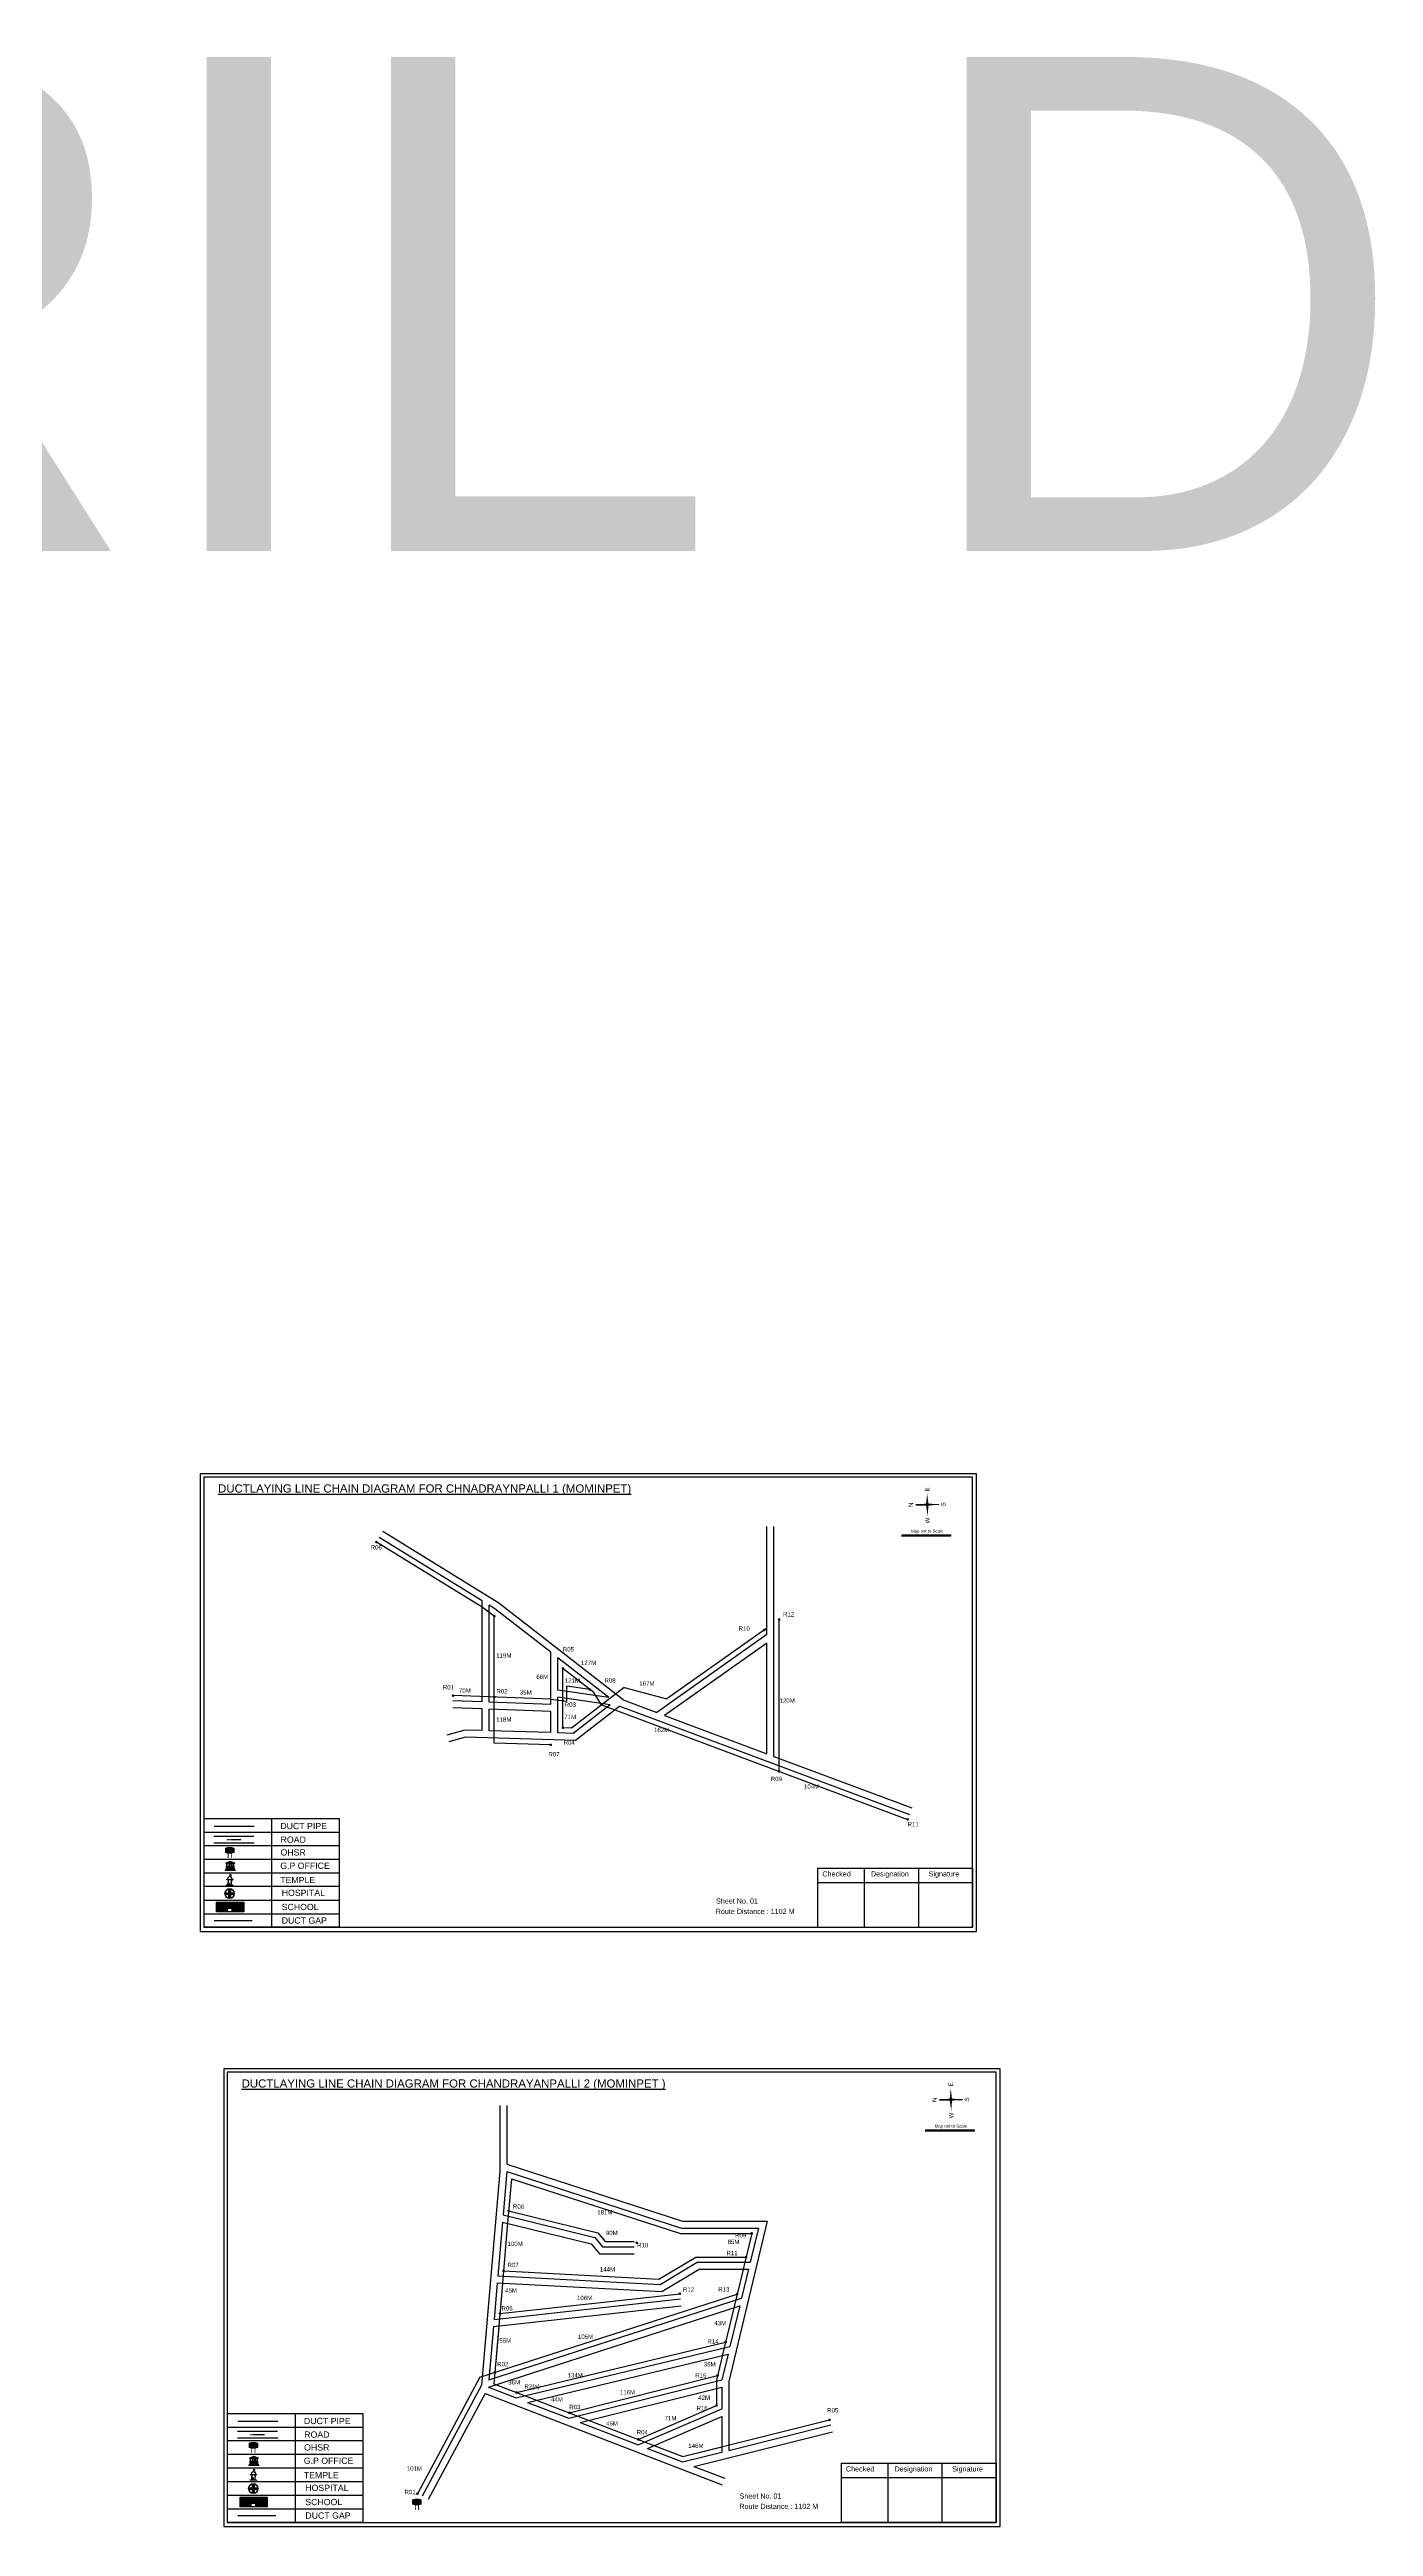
# Model space of a CAD drawing. Header units: inches. Extents: x -117 to 51867, y -12715 to 3423.
# Drawn here: x 1401 to 2919, y -9499 to -6661 of the extents above; entities that cross this region are included whole.
import ezdxf

# ---------------------------------------------------------------- set-up
doc = ezdxf.new("R2010")
doc.units = ezdxf.units.IN
doc.header["$MEASUREMENT"] = 0
doc.linetypes.add('DASHEDX2', pattern=[1.5, 1, -0.5])
for name, color, linetype in [('LANDMARK', 7, 'Continuous'), ('OHT', 7, 'Continuous'), ('pipe', 5, 'Continuous')]:
    doc.layers.add(name, color=color, linetype=linetype)
doc.styles.get("Standard").update_dxf_attribs({"font": 'arial.ttf'})

# ---------------------------------------------------------------- blocks, each defined once
blk = doc.blocks.new('OHT')
at = {"linetype": 'Continuous', "lineweight": 0, "true_color": 0x0ffffc}
blk.add_hatch(color=4, dxfattribs=at).paths.add_polyline_path([(0.01, 1), (0, 1, 0.101323), (-0.4, 0.92), (-0.4, 0.52, 0.194075), (0.4, 0.52), (0.4, 0.92, 0.097877)])
at = {"color": 4, "linetype": 'Continuous', "lineweight": 0, "true_color": 0x0ffffc, "flags": 128}
for points in [[(-0.4, 0.52), (-0.4, 0.92)], [(0.4, 0.52), (0.4, 0.92)]]:
    blk.add_lwpolyline(points, dxfattribs=at)
at = {"color": 4, "linetype": 'Continuous', "lineweight": 0, "true_color": 0x0ffffc, "const_width": 0.075, "flags": 128}
for points in [[(-0.15, 0), (-0.15, 0.48)], [(0.15, 0), (0.15, 0.47)]]:
    blk.add_lwpolyline(points, dxfattribs=at)
at = {"color": 4, "linetype": 'Continuous', "lineweight": 0, "true_color": 0x0ffffc}
for centre, radius, start, end in [((0.01, -0.02), 1.02, 67.3109, 113.4711), ((0, 1.51), 1.07, 247.7682, 291.7007)]:
    blk.add_arc(centre, radius, start, end, dxfattribs=at)
blk = doc.blocks.new('Government_Office')
at = {"linetype": 'Continuous', "lineweight": 0, "true_color": 0xff0000}
for points in [[(-0.5, 0.05), (0.5, 0.05), (0.5, 0), (-0.5, 0)], [(-0.45, 0.08), (-0.45, 0.12), (0.45, 0.12), (0.45, 0.08)], [(-0.4, 0.14), (-0.4, 0.18), (0.4, 0.18), (0.4, 0.14)]]:
    blk.add_hatch(color=1, dxfattribs=at).paths.add_polyline_path(points)
h = blk.add_hatch(color=1, dxfattribs=at)
h.paths.add_polyline_path([(0.44, 0.72), (0.45, 0.75), (0, 0.93), (-0.45, 0.75), (-0.44, 0.72)])
h.paths.add_polyline_path([(0.36, 0.75), (-0.36, 0.75), (0, 0.9)], flags=16)
h.paths.add_polyline_path([(0, 0.78, -1), (0, 0.87, -1)], flags=0)
h = blk.add_hatch(color=1, dxfattribs=at)
edge = h.paths.add_edge_path()
edge.add_line((-0.27, 0.2), (-0.3, 0.68))
edge.add_line((-0.3, 0.68), (-0.29, 0.68))
edge.add_arc((-0.28, 0.69), 0.0176, 225.304, 441.5659)
edge.add_line((-0.28, 0.7), (-0.39, 0.7))
edge.add_arc((-0.39, 0.69), 0.0176, 98.4341, 314.696)
edge.add_line((-0.38, 0.68), (-0.37, 0.68))
edge.add_line((-0.37, 0.68), (-0.4, 0.2))
edge.add_line((-0.4, 0.2), (-0.27, 0.2))
h = blk.add_hatch(color=1, dxfattribs=at)
edge = h.paths.add_edge_path()
edge.add_line((-0.05, 0.2), (-0.07, 0.68))
edge.add_line((-0.07, 0.68), (-0.07, 0.68))
edge.add_arc((-0.05, 0.69), 0.0176, 225.304, 441.5659)
edge.add_line((-0.05, 0.7), (-0.17, 0.7))
edge.add_arc((-0.17, 0.69), 0.0176, 98.4341, 314.696)
edge.add_line((-0.16, 0.68), (-0.15, 0.68))
edge.add_line((-0.15, 0.68), (-0.18, 0.2))
edge.add_line((-0.18, 0.2), (-0.05, 0.2))
h = blk.add_hatch(color=1, dxfattribs=at)
edge = h.paths.add_edge_path()
edge.add_arc((0, 0.83), 0.0467, 90, 270)
edge.add_arc((0, 0.83), 0.0467, 270, 450)
h = blk.add_hatch(color=1, dxfattribs=at)
edge = h.paths.add_edge_path()
edge.add_line((0.18, 0.2), (0.15, 0.68))
edge.add_line((0.15, 0.68), (0.16, 0.68))
edge.add_arc((0.17, 0.69), 0.0176, 225.304, 441.5659)
edge.add_line((0.17, 0.7), (0.05, 0.7))
edge.add_arc((0.05, 0.69), 0.0176, 98.4341, 314.696)
edge.add_line((0.07, 0.68), (0.07, 0.68))
edge.add_line((0.07, 0.68), (0.05, 0.2))
edge.add_line((0.05, 0.2), (0.18, 0.2))
h = blk.add_hatch(color=1, dxfattribs=at)
edge = h.paths.add_edge_path()
edge.add_line((0.4, 0.2), (0.37, 0.68))
edge.add_line((0.37, 0.68), (0.38, 0.68))
edge.add_arc((0.39, 0.69), 0.0176, 225.304, 441.5659)
edge.add_line((0.4, 0.7), (0.28, 0.7))
edge.add_arc((0.28, 0.69), 0.0176, 98.4341, 314.696)
edge.add_line((0.29, 0.68), (0.3, 0.68))
edge.add_line((0.3, 0.68), (0.27, 0.2))
edge.add_line((0.27, 0.2), (0.4, 0.2))
at = {"color": 1, "linetype": 'Continuous', "lineweight": 0, "true_color": 0xff0000, "flags": 128}
for points in [[(-0.5, 0.05), (0.5, 0.05), (0.5, 0), (-0.5, 0)], [(-0.45, 0.75), (-0.44, 0.72), (0.44, 0.72), (0.45, 0.75), (0, 0.93)], [(-0.45, 0.08), (-0.45, 0.12), (0.45, 0.12), (0.45, 0.08)], [(-0.4, 0.14), (-0.4, 0.18), (0.4, 0.18), (0.4, 0.14)], [(-0.36, 0.75), (0.36, 0.75), (0, 0.9)]]:
    blk.add_lwpolyline(points, close=True, dxfattribs=at)
for points in [[(-0.27, 0.2), (-0.3, 0.68), (-0.29, 0.68, 1.379694), (-0.28, 0.7), (-0.39, 0.7, 1.379694), (-0.38, 0.68), (-0.37, 0.68), (-0.4, 0.2)], [(-0.05, 0.2), (-0.07, 0.68), (-0.07, 0.68, 1.379694), (-0.05, 0.7), (-0.17, 0.7, 1.379694), (-0.16, 0.68), (-0.15, 0.68), (-0.18, 0.2)], [(0, 0.87, 1), (0, 0.78, 1)], [(0.18, 0.2), (0.15, 0.68), (0.16, 0.68, 1.379694), (0.17, 0.7), (0.05, 0.7, 1.379694), (0.07, 0.68), (0.07, 0.68), (0.05, 0.2)], [(0.4, 0.2), (0.37, 0.68), (0.38, 0.68, 1.379694), (0.4, 0.7), (0.28, 0.7, 1.379694), (0.29, 0.68), (0.3, 0.68), (0.27, 0.2)]]:
    blk.add_lwpolyline(points, format="xyb", close=True, dxfattribs=at)
blk = doc.blocks.new('Temple')
at = {"linetype": 'Continuous', "lineweight": 0, "true_color": 0xff0000}
h = blk.add_hatch(color=1, dxfattribs=at)
edge = h.paths.add_edge_path()
edge.add_line((0.17, 0.49), (0.22, 0.49))
edge.add_line((0.22, 0.49), (0.22, 0.5))
edge.add_line((0.22, 0.5), (0.31, 0.5))
edge.add_line((0.31, 0.5), (0.31, 0.53))
edge.add_line((0.31, 0.53), (0.26, 0.53))
edge.add_line((0.26, 0.53), (0.26, 0.54))
edge.add_line((0.26, 0.54), (0.2, 0.54))
edge.add_spline(control_points=[(0.2, 0.54), (0.2, 0.59), (0.19, 0.64), (0.14, 0.74), (0.09, 0.79), (0.03, 0.8), (0.02, 0.81), (0.01, 0.81)], knot_values=[4.712389, 4.712389, 4.712389, 4.712389, 5.278166, 5.278166, 6.117402, 6.117402, 6.223801, 6.223801, 6.223801, 6.223801], degree=3, periodic=0)
edge.add_line((0.01, 0.81), (0.01, 0.79))
edge.add_line((0.01, 0.79), (-0.01, 0.79))
edge.add_line((-0.01, 0.79), (-0.01, 0.81))
edge.add_spline(control_points=[(-0.01, 0.81), (-0.05, 0.8), (-0.1, 0.78), (-0.17, 0.7), (-0.2, 0.63), (-0.2, 0.55), (-0.2, 0.55), (-0.2, 0.54)], knot_values=[6.343965, 6.343965, 6.343965, 6.343965, 6.956638, 6.956638, 7.795874, 7.795874, 7.853982, 7.853982, 7.853982, 7.853982], degree=3, periodic=0)
edge.add_line((-0.2, 0.54), (-0.26, 0.54))
edge.add_line((-0.26, 0.54), (-0.26, 0.53))
edge.add_line((-0.26, 0.53), (-0.31, 0.53))
edge.add_line((-0.31, 0.53), (-0.31, 0.5))
edge.add_line((-0.31, 0.5), (-0.22, 0.5))
edge.add_line((-0.22, 0.5), (-0.22, 0.49))
edge.add_line((-0.22, 0.49), (-0.17, 0.49))
edge.add_line((-0.17, 0.49), (-0.17, 0.07))
edge.add_arc((-0.2, 0.07), 0.03, -90, 0, ccw=False)
edge.add_line((-0.2, 0.04), (-0.26, 0.04))
edge.add_line((-0.26, 0.04), (-0.26, 0.03))
edge.add_line((-0.26, 0.03), (-0.31, 0.03))
edge.add_line((-0.31, 0.03), (-0.31, 0))
edge.add_line((-0.31, 0), (0.31, 0))
edge.add_line((0.31, 0), (0.31, 0.03))
edge.add_line((0.31, 0.03), (0.26, 0.03))
edge.add_line((0.26, 0.03), (0.26, 0.04))
edge.add_line((0.26, 0.04), (0.2, 0.04))
edge.add_arc((0.2, 0.07), 0.03, 180, 270, ccw=False)
edge.add_line((0.17, 0.07), (0.17, 0.49))
h.paths.add_polyline_path([(0.12, 0.07, -0.414214), (0.1, 0.04), (0.05, 0.04), (0.05, 0.03), (-0.05, 0.03), (-0.05, 0.04), (-0.1, 0.04, -0.414214), (-0.12, 0.07), (-0.12, 0.5), (0.12, 0.5)], flags=16)
edge = h.paths.add_edge_path(flags=16)
edge.add_ellipse((0, 0.54), major_axis=(0, 0.242), ratio=0.722808, start_angle=270, end_angle=450, ccw=False)
edge.add_line((0.17, 0.54), (-0.17, 0.54))
h.paths.add_polyline_path([(0.01, 0.23), (0.01, 0.07), (-0.01, 0.07), (-0.01, 0.23)], flags=0)
at = {"linetype": 'Continuous', "lineweight": 0, "true_color": 0xe66000}
blk.add_hatch(color=32, dxfattribs=at).paths.add_polyline_path([(-0.01, 1), (0.15, 0.93), (0, 0.85)])
at = {"linetype": 'Continuous', "lineweight": 0, "true_color": 0xff0000}
h = blk.add_hatch(color=1, dxfattribs=at)
edge = h.paths.add_edge_path()
edge.add_line((0.01, 0.86), (0, 0.85))
edge.add_line((0, 0.85), (0, 0.93))
edge.add_line((0, 0.93), (-0.01, 0.93))
edge.add_line((-0.01, 0.93), (-0.01, 0.81))
edge.add_spline(control_points=[(-0.01, 0.81), (0, 0.81), (0, 0.81), (0.01, 0.81)], knot_values=[6.223801, 6.223801, 6.223801, 6.223801, 6.343965, 6.343965, 6.343965, 6.343965], degree=3, periodic=0)
edge.add_line((0.01, 0.81), (0.01, 0.86))
h = blk.add_hatch(color=1, dxfattribs=at)
edge = h.paths.add_edge_path()
edge.add_line((0.01, 0.79), (0.01, 0.81))
edge.add_spline(control_points=[(0.01, 0.81), (0, 0.81), (0, 0.81), (-0.01, 0.81)], knot_values=[6.223801, 6.223801, 6.223801, 6.223801, 6.343965, 6.343965, 6.343965, 6.343965], degree=3, periodic=0)
edge.add_line((-0.01, 0.81), (-0.01, 0.79))
edge.add_line((-0.01, 0.79), (0.01, 0.79))
at = {"color": 1, "linetype": 'Continuous', "lineweight": 0, "true_color": 0xff0000, "flags": 128}
blk.add_lwpolyline([(0.2, 0.54), (0.26, 0.54), (0.26, 0.53), (0.31, 0.53), (0.31, 0.5), (0.22, 0.5), (0.22, 0.49), (0.17, 0.49), (0.17, 0.07, 0.414214), (0.2, 0.04), (0.26, 0.04), (0.26, 0.03), (0.31, 0.03), (0.31, 0), (-0.31, 0), (-0.31, 0.03), (-0.26, 0.03), (-0.26, 0.04), (-0.2, 0.04, 0.414214), (-0.17, 0.07), (-0.17, 0.49), (-0.22, 0.49), (-0.22, 0.5), (-0.31, 0.5), (-0.31, 0.53), (-0.26, 0.53), (-0.26, 0.54), (-0.2, 0.54)], format="xyb", dxfattribs=at)
blk.add_lwpolyline([(-0.17, 0.54), (0.17, 0.54)], dxfattribs=at)
blk.add_lwpolyline([(0.12, 0.5), (0.12, 0.07, -0.414214), (0.1, 0.04), (0.05, 0.04), (0.05, 0.03), (-0.05, 0.03), (-0.05, 0.04), (-0.1, 0.04, -0.414214), (-0.12, 0.07), (-0.12, 0.5)], format="xyb", close=True, dxfattribs=at)
at = {"color": 32, "linetype": 'Continuous', "lineweight": 0, "true_color": 0xe66000, "flags": 128}
blk.add_lwpolyline([(-0.01, 1), (0.15, 0.93), (0, 0.85), (-0.01, 1)], dxfattribs=at)
at = {"color": 1, "linetype": 'Continuous', "lineweight": 0, "true_color": 0xff0000, "flags": 128}
for points in [[(0.01, 0.93), (-0.01, 0.93), (-0.01, 0.79), (0.01, 0.79)], [(0.01, 0.23), (-0.01, 0.23), (-0.01, 0.07), (0.01, 0.07)]]:
    blk.add_lwpolyline(points, close=True, dxfattribs=at)
at = {"color": 1, "linetype": 'Continuous', "lineweight": 0, "true_color": 0xff0000}
blk.add_ellipse((0, 0.54), major_axis=(0, 0.242), ratio=0.722808, start_param=4.712389, end_param=7.853982, dxfattribs=at)
blk.add_open_spline([(0.2, 0.54), (0.2, 0.59), (0.19, 0.64), (0.14, 0.74), (0.09, 0.79), (-0.02, 0.82), (-0.08, 0.79), (-0.17, 0.7), (-0.2, 0.63), (-0.2, 0.55), (-0.2, 0.55), (-0.2, 0.54)], degree=3, knots=[4.712389, 4.712389, 4.712389, 4.712389, 5.278166, 5.278166, 6.117402, 6.117402, 6.956638, 6.956638, 7.795874, 7.795874, 7.853982, 7.853982, 7.853982, 7.853982], dxfattribs=at)
blk = doc.blocks.new('*U37')
at = {"color": 0, "linetype": 'DASHEDX2', "transparency": 16777216}
blk.add_line((-8.2, 0), (8, 0), dxfattribs=at)
blk = doc.blocks.new('Hospital')
at = {"linetype": 'Continuous', "lineweight": 0, "true_color": 0x000000}
h = blk.add_hatch(color=18, dxfattribs=at)
h.paths.add_polyline_path([(-0.5, 0, 1), (0.5, 0, 1)])
h.paths.add_polyline_path([(0.45, 0, -1), (-0.45, 0, -1)], flags=16)
at = {"linetype": 'Continuous', "true_color": 0xff0000}
blk.add_hatch(color=1, dxfattribs=at).paths.add_polyline_path([(-0.39, 0.08), (-0.08, 0.08), (-0.08, 0.39), (0.08, 0.39), (0.08, 0.08), (0.39, 0.08), (0.39, -0.08), (0.08, -0.08), (0.08, -0.39), (-0.08, -0.39), (-0.08, -0.08), (-0.39, -0.08)])
at = {"color": 1, "linetype": 'Continuous', "true_color": 0xff0000, "flags": 128}
blk.add_lwpolyline([(-0.39, 0.08), (-0.08, 0.08), (-0.08, 0.39), (0.08, 0.39), (0.08, 0.08), (0.39, 0.08), (0.39, -0.08), (0.08, -0.08), (0.08, -0.39), (-0.08, -0.39), (-0.08, -0.08), (-0.39, -0.08)], close=True, dxfattribs=at)
at = {"color": 18, "linetype": 'Continuous', "lineweight": 0, "true_color": 0x000000}
for radius in [0.5, 0.446]:
    blk.add_circle((0, 0), radius, dxfattribs=at)
blk = doc.blocks.new('*U39')
at = {"color": 0, "linetype": 'DASHEDX2', "transparency": 16777216}
blk.add_line((-8.2, 0), (8, 0), dxfattribs=at)

msp = doc.modelspace()

# ---------------------------------------------------------------- hatches: boundary and pattern name
at = {"ltscale": 0.5}
h = msp.add_hatch(color=5, dxfattribs=at)
h.dxf.hatch_style = 1
h.paths.add_polyline_path([(1777.1, -8371.1, 1), (1774, -8371.1, 1)])
at = {"true_color": 0x0093dd}
h = msp.add_hatch(color=142, dxfattribs=at)
h.dxf.hatch_style = 1
h.paths.add_polyline_path([(2378.2, -8362.8), (2378.3, -8364.7), (2433.8, -8364.5), (2433.8, -8362.7)])
at = {"ltscale": 0.5}
h = msp.add_hatch(color=5, dxfattribs=at)
h.dxf.hatch_style = 1
h.paths.add_polyline_path([(1912.3, -8456.2, 1), (1909.2, -8456.2, 1)])
h = msp.add_hatch(color=5, dxfattribs=at)
h.dxf.hatch_style = 1
h.paths.add_polyline_path([(2238.8, -8459.9, 1), (2235.7, -8459.9, 1)])
h = msp.add_hatch(color=5, dxfattribs=at)
h.dxf.hatch_style = 1
h.paths.add_polyline_path([(2221.7, -8472, 1), (2218.6, -8472, 1)])
h = msp.add_hatch(color=5, dxfattribs=at)
h.dxf.hatch_style = 1
h.paths.add_polyline_path([(1990.9, -8516, 1), (1987.8, -8516, 1)])
h = msp.add_hatch(color=5, dxfattribs=at)
h.dxf.hatch_style = 1
h.paths.add_polyline_path([(2021.8, -8540.1, 1), (2018.7, -8540.1, 1)])
h = msp.add_hatch(color=5, dxfattribs=at)
h.dxf.hatch_style = 1
h.paths.add_polyline_path([(1865, -8547.2, 1), (1861.9, -8547.2, 1)])
h = msp.add_hatch(color=5, dxfattribs=at)
h.dxf.hatch_style = 1
h.paths.add_polyline_path([(1912.3, -8548.9, 1), (1909.2, -8548.9, 1)])
h = msp.add_hatch(color=5, dxfattribs=at)
h.dxf.hatch_style = 1
h.paths.add_polyline_path([(1990.9, -8552.9, 1), (1987.8, -8552.9, 1)])
h = msp.add_hatch(color=5, dxfattribs=at)
h.dxf.hatch_style = 1
h.paths.add_polyline_path([(1990.9, -8584, 1), (1987.8, -8584, 1)])
h = msp.add_hatch(color=5, dxfattribs=at)
h.dxf.hatch_style = 1
h.paths.add_polyline_path([(1976.9, -8603.6, 1), (1973.8, -8603.6, 1)])
h = msp.add_hatch(color=5, dxfattribs=at)
h.dxf.hatch_style = 1
h.paths.add_polyline_path([(2238.8, -8633.9, 1), (2235.7, -8633.9, 1)])
h = msp.add_hatch(color=5, dxfattribs=at)
h.dxf.hatch_style = 1
h.paths.add_polyline_path([(2386, -8689, 1), (2382.9, -8689, 1)])
at = {"true_color": 0xc8c92d}
h = msp.add_hatch(color=52, dxfattribs=at)
h.dxf.hatch_style = 1
h.paths.add_polyline_path([(1598.4, -8783.7), (1592.3, -8783.7), (1592.3, -8794.8), (1598.4, -8794.8)])
h.paths.add_polyline_path([(1623.3, -8783.7), (1617.1, -8783.7), (1617.1, -8794.8), (1623.3, -8794.8)])
at = {"true_color": 0x293189}
h = msp.add_hatch(color=177, dxfattribs=at)
h.dxf.hatch_style = 1
h.paths.add_polyline_path([(1617.1, -8783.7), (1598.4, -8783.7), (1598.4, -8794.8), (1605.4, -8794.8), (1605.4, -8791.2), (1609.3, -8791.2), (1609.3, -8794.8), (1617.1, -8794.8)])
h.paths.add_polyline_path([(1601.1, -8786.2), (1599.7, -8786.2), (1599.7, -8785), (1601.1, -8785)], flags=16)
h.paths.add_polyline_path([(1614, -8786.2), (1614, -8785), (1615.4, -8785), (1615.4, -8786.2)], flags=16)
at = {"true_color": 0x0093dd}
h = msp.add_hatch(color=142, dxfattribs=at)
h.dxf.hatch_style = 1
h.paths.add_polyline_path([(2405.3, -9044.8), (2405.3, -9046.6), (2460.8, -9046.5), (2460.8, -9044.7)])
at = {"ltscale": 0.5}
h = msp.add_hatch(color=5, dxfattribs=at)
h.dxf.hatch_style = 1
h.paths.add_polyline_path([(1928.7, -9137.8, 1), (1925.6, -9137.8, 1)])
h = msp.add_hatch(color=5, dxfattribs=at)
h.dxf.hatch_style = 1
h.paths.add_polyline_path([(2207.5, -9163.5, 1), (2204.3, -9163.5, 1)])
h = msp.add_hatch(color=5, dxfattribs=at)
h.dxf.hatch_style = 1
h.paths.add_polyline_path([(2075.4, -9174.3, 1), (2072.3, -9174.3, 1)])
h = msp.add_hatch(color=5, dxfattribs=at)
h.dxf.hatch_style = 1
h.paths.add_polyline_path([(2200.9, -9190.6, 1), (2197.8, -9190.6, 1)])
h = msp.add_hatch(color=5, dxfattribs=at)
h.dxf.hatch_style = 1
h.paths.add_polyline_path([(1922.8, -9206.6, 1), (1919.7, -9206.6, 1)])
h = msp.add_hatch(color=5, dxfattribs=at)
h.dxf.hatch_style = 1
h.paths.add_polyline_path([(1918.7, -9255.5, 1), (1915.5, -9255.5, 1)])
h = msp.add_hatch(color=5, dxfattribs=at)
h.dxf.hatch_style = 1
h.paths.add_polyline_path([(2125, -9232.6, 1), (2121.9, -9232.6, 1)])
h = msp.add_hatch(color=5, dxfattribs=at)
h.dxf.hatch_style = 1
h.paths.add_polyline_path([(2190.7, -9233, 1), (2187.6, -9233, 1)])
h = msp.add_hatch(color=5, dxfattribs=at)
h.dxf.hatch_style = 1
h.paths.add_polyline_path([(2177.5, -9288.1, 1), (2174.3, -9288.1, 1)])
h = msp.add_hatch(color=5, dxfattribs=at)
h.dxf.hatch_style = 1
h.paths.add_polyline_path([(1912.9, -9322.8, 1), (1909.8, -9322.8, 1)])
h = msp.add_hatch(color=5, dxfattribs=at)
h.dxf.hatch_style = 1
h.paths.add_polyline_path([(2168.3, -9326.4, 1), (2165.1, -9326.4, 1)])
h = msp.add_hatch(color=5, dxfattribs=at)
h.dxf.hatch_style = 1
h.paths.add_polyline_path([(1937.7, -9345.9, 1), (1934.6, -9345.9, 1)])
h = msp.add_hatch(color=5, dxfattribs=at)
h.dxf.hatch_style = 1
h.paths.add_polyline_path([(1998.2, -9369.1, 1), (1995.1, -9369.1, 1)])
h = msp.add_hatch(color=5, dxfattribs=at)
h.dxf.hatch_style = 1
h.paths.add_polyline_path([(2167, -9360.7, 1), (2163.9, -9360.7, 1)])
h = msp.add_hatch(color=5, dxfattribs=at)
h.dxf.hatch_style = 1
h.paths.add_polyline_path([(2296.5, -9377.2, 1), (2293.4, -9377.2, 1)])
h = msp.add_hatch(color=5, dxfattribs=at)
h.dxf.hatch_style = 1
h.paths.add_polyline_path([(2077.3, -9399.6, 1), (2074.1, -9399.6, 1)])
at = {"true_color": 0xc8c92d}
h = msp.add_hatch(color=52, dxfattribs=at)
h.dxf.hatch_style = 1
h.paths.add_polyline_path([(1625.5, -9465.7), (1619.3, -9465.7), (1619.3, -9476.8), (1625.5, -9476.8)])
h.paths.add_polyline_path([(1650.3, -9465.7), (1644.2, -9465.7), (1644.2, -9476.8), (1650.3, -9476.8)])
at = {"true_color": 0x293189}
h = msp.add_hatch(color=177, dxfattribs=at)
h.dxf.hatch_style = 1
h.paths.add_polyline_path([(1644.2, -9465.7), (1625.5, -9465.7), (1625.5, -9476.8), (1632.5, -9476.8), (1632.5, -9473.2), (1636.4, -9473.2), (1636.4, -9476.8), (1644.2, -9476.8)])
h.paths.add_polyline_path([(1628.2, -9468.2), (1626.8, -9468.2), (1626.8, -9466.9), (1628.2, -9466.9)], flags=16)
h.paths.add_polyline_path([(1641, -9468.2), (1641, -9466.9), (1642.4, -9466.9), (1642.4, -9468.2)], flags=16)
at = {"ltscale": 0.5}
h = msp.add_hatch(color=5, dxfattribs=at)
h.dxf.hatch_style = 1
h.paths.add_polyline_path([(1824.1, -9461.9, 1), (1821, -9461.9, 1)])

# ---------------------------------------------------------------- linework, layer by layer
for p, q in [((2420.3, -8328.1), (2394, -8328.6)), ((1896.7, -8438.6), (1778.7, -8366)), ((1915.9, -8441), (1782.9, -8359.2)), ((2223.3, -8477.1), (2223.3, -8353.4)), ((2231.3, -8616.8), (2231.3, -8353.4)), ((1896.7, -8554.4), (1896.7, -8438.6)), ((1911.4, -8447.6), (1904.7, -8443.5)), ((1904.7, -8554.7), (1904.7, -8443.5)), ((1975.4, -8497.5), (1911.4, -8447.6)), ((2058.6, -8552.1), (1915.9, -8441)), ((2223.3, -8477.1), (2097, -8566.5)), ((2223.3, -8486.9), (2106, -8569.9)), ((2223.3, -8613.8), (2223.3, -8486.9)), ((1975.4, -8557.2), (1975.4, -8497.5)), ((2041.9, -8549.3), (1983.4, -8503.7)), ((1983.4, -8540.8), (1983.4, -8503.7)), ((2041.9, -8549.3), (1983.4, -8540.8)), ((1989.4, -8540.8), (1989.4, -8535.6)), ((1896.7, -8562.4), (1863, -8561.2)), ((1896.7, -8554.4), (1863.2, -8553.2)), ((1896.7, -8587.3), (1896.7, -8562.4)), ((1975.4, -8557.2), (1904.7, -8554.7)), ((1904.7, -8587.6), (1904.7, -8562.7)), ((1975.4, -8565.2), (1904.7, -8562.7)), ((1975.4, -8589.6), (1975.4, -8565.2)), ((1983.4, -8589.9), (1983.4, -8548.8)), ((2043.6, -8557.6), (1983.4, -8548.8)), ((2043.6, -8557.6), (2001, -8590.4)), ((2054.6, -8559.2), (2003.7, -8598.4)), ((2054.6, -8559.2), (2386.6, -8683.4)), ((2058.6, -8552.1), (2097, -8566.5)), ((2106, -8569.9), (2223.3, -8613.8)), ((1876.8, -8586.8), (1856.3, -8592.3)), ((1877.8, -8594.8), (1858.4, -8600)), ((1896.7, -8587.3), (1876.8, -8586.8)), ((2003.7, -8598.4), (1877.8, -8594.8)), ((1975.4, -8589.6), (1904.7, -8587.6)), ((1975.4, -8597.9), (1975.4, -8597.6)), ((2001, -8590.4), (1983.4, -8589.9)), ((2231.3, -8616.8), (2389.4, -8675.9)), ((1577.6, -8688.3), (1577.6, -8812.7)), ((1733.1, -8703.9), (1577.6, -8703.9)), ((1589.2, -8708.2), (1635.1, -8708.2)), ((1655.4, -8688.3), (1655.4, -8812.7)), ((1733.1, -8719.4), (1577.6, -8719.4)), ((1733.1, -8735), (1577.6, -8735)), ((1589.2, -8715.7), (1635.4, -8715.7)), ((1733.1, -8750.5), (1577.6, -8750.5)), ((1733.1, -8766.1), (1577.6, -8766.1)), ((1577.6, -8781.6), (1733.1, -8781.6)), ((1577.6, -8797.2), (1733.1, -8797.2)), ((1577.6, -8811.8), (1577.6, -8812.7)), ((1733.1, -8812.7), (1577.6, -8812.7)), ((1916.9, -9017.1), (1916.9, -9092.7)), ((1924.9, -9017.1), (1924.9, -9084.3)), ((2447.4, -9010.1), (2421.1, -9010.6)), ((2421.1, -9010.6), (2447.4, -9010.1)), ((2447.4, -9010.1), (2421.1, -9010.6)), ((2434.2, -9010.3), (2447.4, -9010.1)), ((1924.9, -9084.3), (2126.4, -9149.5)), ((1917, -9092.1), (1896.1, -9337.6)), ((1924.9, -9092.7), (1920.7, -9142.4)), ((1924.9, -9092.7), (2125.2, -9157.5)), ((1920, -9150.5), (1914.8, -9212.3)), ((1920, -9150.5), (2021.6, -9175.3)), ((1920.7, -9142.4), (2026, -9168.2)), ((2026, -9168.2), (2034.9, -9178.9)), ((2125.2, -9157.5), (2213.5, -9157.5)), ((2126.4, -9149.5), (2223.7, -9149.5)), ((2223.7, -9149.5), (2179.4, -9333.3)), ((2213.5, -9157.5), (2204.1, -9196.6)), ((2021.6, -9175.3), (2031.2, -9186.9)), ((2031.2, -9186.9), (2071, -9186.9)), ((2034.9, -9178.9), (2071, -9178.9)), ((2100.7, -9222.1), (2143.4, -9196.6)), ((2143.4, -9196.6), (2204.1, -9196.6)), ((1914.1, -9220.3), (1910.5, -9262.3)), ((1914.1, -9220.3), (2102.7, -9230.2)), ((1914.8, -9212.3), (2100.7, -9222.1)), ((2102.7, -9230.2), (2145.6, -9204.6)), ((2145.6, -9204.6), (2202.2, -9204.6)), ((2202.2, -9204.6), (2194.2, -9237.6)), ((1903.9, -9339.9), (2192, -9246.7)), ((1904.6, -9331.2), (2194.2, -9237.6)), ((1909.8, -9270.4), (2125, -9246.5)), ((1910.5, -9262.3), (2124.1, -9238.6)), ((2192, -9246.7), (2180.9, -9293.1)), ((1909.8, -9270.4), (1904.6, -9331.2)), ((1935.7, -9352.1), (2180.9, -9293.1)), ((1948.9, -9357.2), (2178.8, -9301.8)), ((2178.8, -9301.8), (2171.7, -9331.3)), ((1896.1, -9337.6), (1827.9, -9464.7)), ((1903.9, -9339.9), (1935.7, -9352.1)), ((1996.2, -9375.4), (2171.7, -9331.3)), ((2009.2, -9380.4), (2171.4, -9339.7)), ((2171.4, -9339.7), (2171.4, -9364.6)), ((2179.4, -9333.3), (2179.4, -9412.2)), ((1900.1, -9347), (1834.9, -9468.5)), ((1900.1, -9347), (2171.9, -9451.6)), ((1948.9, -9357.2), (1996.2, -9375.4)), ((2075.8, -9406), (2171.4, -9364.6)), ((1604.6, -9370.3), (1604.6, -9493.5)), ((1760.2, -9385.8), (1604.6, -9385.8)), ((1616.3, -9390.1), (1662.2, -9390.1)), ((1682.4, -9370.3), (1682.4, -9494.7)), ((2009.2, -9380.4), (2075.8, -9406)), ((2086.5, -9410.1), (2171.4, -9373.3)), ((2139.4, -9430.5), (2298.3, -9390.8)), ((2171.4, -9373.3), (2171.4, -9414.2)), ((2179.4, -9412.2), (2296.4, -9383)), ((1760.2, -9401.4), (1604.6, -9401.4)), ((1760.2, -9417), (1604.6, -9417)), ((1616.3, -9397.7), (1662.4, -9397.7)), ((2086.5, -9410.1), (2126.4, -9425.5)), ((2126.4, -9425.5), (2171.4, -9414.2)), ((1760.2, -9432.5), (1604.6, -9432.5)), ((1760.2, -9448.1), (1604.6, -9448.1)), ((2139.4, -9430.5), (2174.8, -9444.1)), ((1604.6, -9463.6), (1760.2, -9463.6)), ((1604.6, -9479.2), (1760.2, -9479.2)), ((1604.6, -9493.5), (1604.6, -9494.7)), ((1604.6, -9493.7), (1604.6, -9494.7)), ((1760.2, -9494.7), (1604.6, -9494.7))]:
    msp.add_line(p, q)
at = {"color": 1}
for p, q in [((2394, -8328.6), (2407.2, -8328.3)), ((2421.1, -9010.6), (2434.2, -9010.3))]:
    msp.add_line(p, q, dxfattribs=at)
at = {"color": 242, "true_color": 0xcd2027}
for p, q in [((2281.7, -8761.3), (2458.9, -8761.3)), ((2334.7, -8744.9), (2334.7, -8812.8)), ((2396.9, -8744.9), (2396.9, -8812.8)), ((2308.7, -9443.3), (2486, -9443.3)), ((2361.7, -9426.9), (2361.7, -9494.8)), ((2423.9, -9426.9), (2423.9, -9494.8))]:
    msp.add_line(p, q, dxfattribs=at)
for points in [[(1573.5, -8292.9), (1573.5, -8817.4), (2463.6, -8817.4), (2463.6, -8292.9)], [(1577.6, -8296.9), (1577.6, -8812.7), (2458.9, -8812.7), (2458.9, -8296.9)], [(1623.4, -8783.7), (1623.4, -8794.8), (1592.3, -8794.8), (1592.3, -8783.7)], [(1601.1, -8785), (1601.1, -8786.2), (1599.7, -8786.2), (1599.7, -8785)], [(1614, -8786.2), (1614, -8785), (1615.4, -8785), (1615.4, -8786.2)], [(1600.5, -8974.9), (1600.5, -9499.4), (2490.7, -9499.4), (2490.7, -8974.9)], [(1604.6, -8978.9), (1604.6, -9494.7), (2486, -9494.7), (2486, -8978.9)], [(1650.4, -9465.7), (1650.4, -9476.8), (1619.3, -9476.8), (1619.3, -9465.7)], [(1628.2, -9466.9), (1628.2, -9468.2), (1626.8, -9468.2), (1626.8, -9466.9)], [(1641, -9468.2), (1641, -9466.9), (1642.4, -9466.9), (1642.4, -9468.2)]]:
    msp.add_lwpolyline(points, close=True)
at = {"color": 142, "true_color": 0x0093dd}
for points in [[(2433.8, -8364.5), (2378.3, -8364.7), (2378.2, -8362.8), (2433.8, -8362.7), (2433.8, -8364.5)], [(2460.8, -9046.5), (2405.3, -9046.6), (2405.3, -9044.8), (2460.8, -9044.7), (2460.8, -9046.5)]]:
    msp.add_lwpolyline(points, dxfattribs=at)
for points in [[(1733.1, -8812.7), (1733.1, -8688.3), (1577.6, -8688.3)], [(1604.1, -8794.8), (1604.1, -8790.7), (1610.6, -8790.7), (1610.6, -8794.8)], [(1760.2, -9494.7), (1760.2, -9370.3), (1604.6, -9370.3)], [(1631.2, -9476.8), (1631.2, -9472.7), (1637.7, -9472.7), (1637.7, -9476.8)]]:
    msp.add_lwpolyline(points)
at = {"color": 242, "true_color": 0xcd2027}
for points in [[(2458.9, -8812.8), (2281.7, -8812.8), (2281.7, -8744.9), (2458.9, -8744.9)], [(2486, -9494.8), (2308.7, -9494.8), (2308.7, -9426.9), (2486, -9426.9)]]:
    msp.add_lwpolyline(points, close=True, dxfattribs=at)
for points in [[(2408.5, -8328.3), (2405.6, -8328.4), (2406.9, -8315.2)], [(2408.5, -8328.3), (2405.6, -8328.4), (2407.4, -8341.5)], [(2407.2, -8329.6), (2407.2, -8326.8), (2420.3, -8328.1)], [(2435.5, -9010.3), (2432.7, -9010.3), (2434, -8997.2)], [(2435.5, -9010.3), (2432.7, -9010.3), (2434, -8997.2)], [(2435.5, -9010.3), (2432.7, -9010.3), (2434.5, -9023.5)], [(2435.5, -9010.3), (2432.7, -9010.3), (2434.5, -9023.5)], [(2434.3, -9011.6), (2434.2, -9008.8), (2447.4, -9010.1)], [(2434.3, -9011.6), (2434.2, -9008.8), (2447.4, -9010.1)]]:
    msp.add_solid(points)
at = {"color": 1}
for points in [[(2407.2, -8329.6), (2407.2, -8326.8), (2394, -8328.6)], [(2434.3, -9011.6), (2434.2, -9008.8), (2421.1, -9010.6)], [(2434.3, -9011.6), (2434.2, -9008.8), (2421.1, -9010.6)]]:
    msp.add_solid(points, dxfattribs=at)
at = {"layer": 'OHT', "color": 5}
for p, q in [((1589.4, -8696.8), (1635.3, -8696.8)), ((1616.5, -9378.8), (1662.4, -9378.8))]:
    msp.add_line(p, q, dxfattribs=at)
at = {"layer": 'OHT', "color": 1}
for p, q in [((1589.4, -8805), (1633, -8805)), ((1616.5, -9486.9), (1660.1, -9486.9))]:
    msp.add_line(p, q, dxfattribs=at)
at = {"layer": 'pipe'}
for p, q in [((1896.7, -8445.7), (1775.5, -8371.1)), ((1910.7, -8456.2), (1896.7, -8445.7)), ((1910.7, -8601.7), (1910.7, -8456.2)), ((2237.3, -8633.9), (2237.3, -8459.9)), ((2223.3, -8469.8), (2108.6, -8551)), ((1989.4, -8584), (1989.4, -8516)), ((2024.9, -8543.7), (1989.4, -8516)), ((2020.3, -8540.1), (1993.8, -8536.2)), ((1993.8, -8553.4), (1993.8, -8536.2)), ((2059.4, -8537.9), (1999.1, -8584.3)), ((2033.6, -8557.7), (2024.9, -8543.7)), ((2059.4, -8537.9), (2108.6, -8551)), ((1975.6, -8551.2), (1863.5, -8547.2)), ((1975.4, -8551.2), (1993.8, -8553.4)), ((2033.6, -8557.7), (2384.4, -8689)), ((1975.4, -8603.6), (1910.7, -8601.7)), ((1999.1, -8584.3), (1989.4, -8584)), ((1930.3, -9100.8), (1925.9, -9151.9)), ((1930.3, -9100.8), (2124.2, -9163.5)), ((1927.1, -9137.8), (2029.4, -9162.8)), ((1926, -9151), (1920.1, -9220.6)), ((2029.4, -9162.8), (2037.8, -9172.9)), ((2124.2, -9163.5), (2205.9, -9163.5)), ((2205.9, -9163.5), (2196, -9204.6)), ((2037.8, -9172.9), (2071, -9172.9)), ((2099.2, -9216), (2141.7, -9190.6)), ((2141.7, -9190.6), (2199.4, -9190.6)), ((1920.1, -9220.8), (1911.4, -9322.8)), ((1921.3, -9206.6), (2099.2, -9216)), ((2196.3, -9203.2), (2188.4, -9236.2)), ((1894.2, -9328.3), (2189.2, -9233)), ((1917.1, -9255.5), (2123.4, -9232.6)), ((2189.2, -9233), (2174.3, -9294.7)), ((1915.8, -9271), (1910.3, -9335.9)), ((1936.1, -9345.9), (2175.9, -9288.1)), ((2174.3, -9294.7), (2165.4, -9331.6)), ((1894.2, -9328.3), (1822.6, -9461.9)), ((1910.3, -9335.9), (1959.1, -9354.7)), ((1996.6, -9369.1), (2166.7, -9326.4)), ((2165.4, -9331.6), (2165.4, -9360.7)), ((1951, -9351.6), (1998.4, -9369.8)), ((2075.7, -9399.6), (2165.4, -9360.7)), ((1996.6, -9369.1), (2078, -9400.4)), ((2126.8, -9419.2), (2294.9, -9377.2)), ((2075.7, -9399.6), (2126.8, -9419.2)), ((2126.8, -9419.2), (2170, -9408.4))]:
    msp.add_line(p, q, dxfattribs=at)

# ---------------------------------------------------------------- block references
at = {"linetype": 'DASHEDX2'}
for name, p in [('*U37', (1612.2, -8711.9)), ('*U39', (1639.3, -9393.9))]:
    msp.add_blockref(name, p, dxfattribs=at)
at = {"layer": 'LANDMARK'}
for name, p, xscale, yscale, zscale in [('Government_Office', (1608, -8747.4), 11.32114773247135, 11.32114773247135, 11.32114773247135), ('Hospital', (1607.3, -8774), 11.41772014427468, 11.41772014427468, 11.41772014427468), ('Government_Office', (1635.1, -9429.4), 11.32114773247135, 11.32114773247135, 11.32114773247135), ('Hospital', (1634.4, -9456), 11.41772014427468, 11.41772014427468, 11.41772014427468)]:
    msp.add_blockref(name, p, dxfattribs=dict(at, xscale=xscale, yscale=yscale, zscale=zscale))
at = {"layer": 'LANDMARK', "xscale": 12.62452535729322, "yscale": 12.62452535729322, "zscale": 12.62452535729322, "rotation": 358.3713438591284}
for p in [(1607.4, -8764.5), (1634.5, -9446.5)]:
    msp.add_blockref('Temple', p, dxfattribs=at)
at = {"layer": 'OHT', "xscale": 12.45189723782068, "yscale": 12.45189723782068, "zscale": 12.45189723782068}
for p in [(1607.4, -8733.3), (1634.5, -9415.3), (1822, -9480.4)]:
    msp.add_blockref('OHT', p, dxfattribs=at)

# ---------------------------------------------------------------- texts
for s, height, p in [('APRIL DRAWINGS MOMINPET', 566.246, (-118.5, -7235.2)), ('R06', 5, (1769, -8379.7)), ('Map not to Scale', 3.542, (2388.4, -8360.3)), ('R12', 5, (2241.7, -8456.5)), ('R10', 5, (2190.8, -8472.8)), ('119M', 5, (1912.9, -8503.6)), ('R05', 5, (1989.3, -8496.6)), ('127M', 5, (2010, -8512.1)), ('R01', 5, (1851.7, -8540)), ('70M', 5, (1870.2, -8543.8)), ('R02', 5, (1913.1, -8544.7)), ('35M', 5, (1940, -8546)), ('66M', 5, (1958.9, -8528)), ('121M', 5, (1991.5, -8532.3)), ('R08', 5, (2037, -8532.2)), ('167M', 5, (2076.9, -8535.8)), ('118M', 5, (1912.9, -8577)), ('71M', 5, (1990.9, -8574)), ('R03', 5, (1991.5, -8560)), ('120M', 5, (2237.7, -8555.3)), ('R04', 5, (1990.1, -8603.3)), ('162M', 5, (2093.8, -8588.9)), ('R07', 5, (1972.7, -8616.9)), ('R09', 5, (2227.7, -8645.1)), ('104M', 5, (2265.7, -8653.9)), ('DUCT PIPE', 7.18, (1665.4, -8700.2)), ('ROAD ', 7.18, (1665.7, -8715.8)), ('R11', 5, (2384.5, -8697)), ('G.P OFFICE', 7.18, (1665.3, -8745.7)), ('OHSR', 7.18, (1665.6, -8730.4)), ('TEMPLE', 7.18, (1665.3, -8762.1)), ('HOSPITAL', 7.18, (1667, -8776.8)), ('Checked', 5.89, (2286.8, -8754.4)), ('Designation', 5.886, (2342.5, -8754.4)), ('Signature', 5.89, (2408.6, -8754.4)), ('SCHOOL', 7.18, (1666.9, -8793)), ('Route Distance : 1102 M', 5.886, (2164.5, -8797.4)), ('Sheet No. 01', 5.886, (2164.9, -8785.5)), ('DUCT GAP', 7.18, (1667, -8808.5)), ('Map not to Scale', 3.542, (2415.5, -9042.3)), ('R08', 5, (1932.1, -9135.3)), ('181M', 5, (2028.7, -9141.8)), ('90M', 5, (2038.6, -9165.5)), ('R09', 5, (2186.7, -9168.1)), ('100M', 5, (1925.9, -9177.9)), ('R07', 5, (1925.9, -9202.2)), ('R10', 5, (2074.4, -9179.5)), ('R11', 5, (2176.9, -9188.6)), ('85M', 5, (2178.2, -9175.7)), ('45M', 5, (1923.1, -9231.3)), ('144M', 5, (2031.7, -9207.2)), ('R12', 5, (2127, -9230.3)), ('R13', 5, (2167.4, -9230.3)), ('R06', 5, (1918.9, -9251.9)), ('106M', 5, (2005.5, -9240)), ('105M', 5, (2006.6, -9284.4)), ('43M', 5, (2163, -9268.8)), ('R02', 5, (1914, -9315.9)), ('55M', 5, (1916.5, -9288.9)), ('36M', 5, (2150.9, -9316)), ('R14', 5, (2155, -9289.8)), ('36M', 5, (1926.7, -9336.7)), ('R2(a)', 5, (1945.3, -9341.5)), ('134M', 5, (1994.7, -9328.6)), ('R15', 5, (2141.1, -9328.8)), ('44M', 5, (1975.7, -9356.4)), ('R03', 5, (1996.7, -9365)), ('116M', 5, (2054.8, -9348.1)), ('R16', 5, (2142.6, -9366.3)), ('42M', 5, (2144.4, -9354.3)), ('R05', 5, (2292.3, -9368.7)), ('DUCT PIPE', 7.18, (1692.5, -9382.1)), ('ROAD ', 7.18, (1692.8, -9397.7)), ('46M', 5, (2038.9, -9383.9)), ('R04', 5, (2073.9, -9393.9)), ('71M', 5, (2105.9, -9377.8)), ('G.P OFFICE', 7.18, (1692.3, -9427.7)), ('OHSR', 7.18, (1692.7, -9412.4)), ('146M', 5, (2133.1, -9409.4)), ('TEMPLE', 7.18, (1692.3, -9444.1)), ('HOSPITAL', 7.18, (1694, -9458.8)), ('101M', 5, (1810.3, -9435.5)), ('Checked', 5.89, (2313.8, -9436.4)), ('Designation', 5.886, (2369.5, -9436.4)), ('Signature', 5.89, (2435.6, -9436.4)), ('SCHOOL', 7.18, (1694, -9475)), ('R01', 5, (1807.8, -9462.4)), ('Sheet No. 01', 5.886, (2191.9, -9467.5)), ('Route Distance : 1102 M', 5.886, (2191.6, -9479.3)), ('DUCT GAP', 7.18, (1694.1, -9490.5))]:
    msp.add_text(s, height=height).set_placement(p)
at = {"color": 242, "true_color": 0xcd2027}
for s, p in [('%%UDUCTLAYING LINE CHAIN DIAGRAM FOR CHNADRAYNPALLI 1 (MOMINPET)', (1594, -8314.4)), ('%%UDUCTLAYING LINE CHAIN DIAGRAM FOR CHANDRAYANPALLI 2 (MOMINPET )', (1621, -8996.4))]:
    msp.add_text(s, height=9.375, dxfattribs=at).set_placement(p)
for s, p in [('E', (2409.3, -8313)), ('N', (2390.8, -8330.9)), ('W', (2410, -8349.6)), ('S', (2428, -8330.1)), ('E', (2436.4, -8995)), ('N', (2417.8, -9012.9)), ('W', (2437, -9031.6)), ('S', (2455.1, -9012.1))]:
    msp.add_text(s, height=4.95, rotation=91.0063).set_placement(p)

doc.saveas('drawing.dxf')
